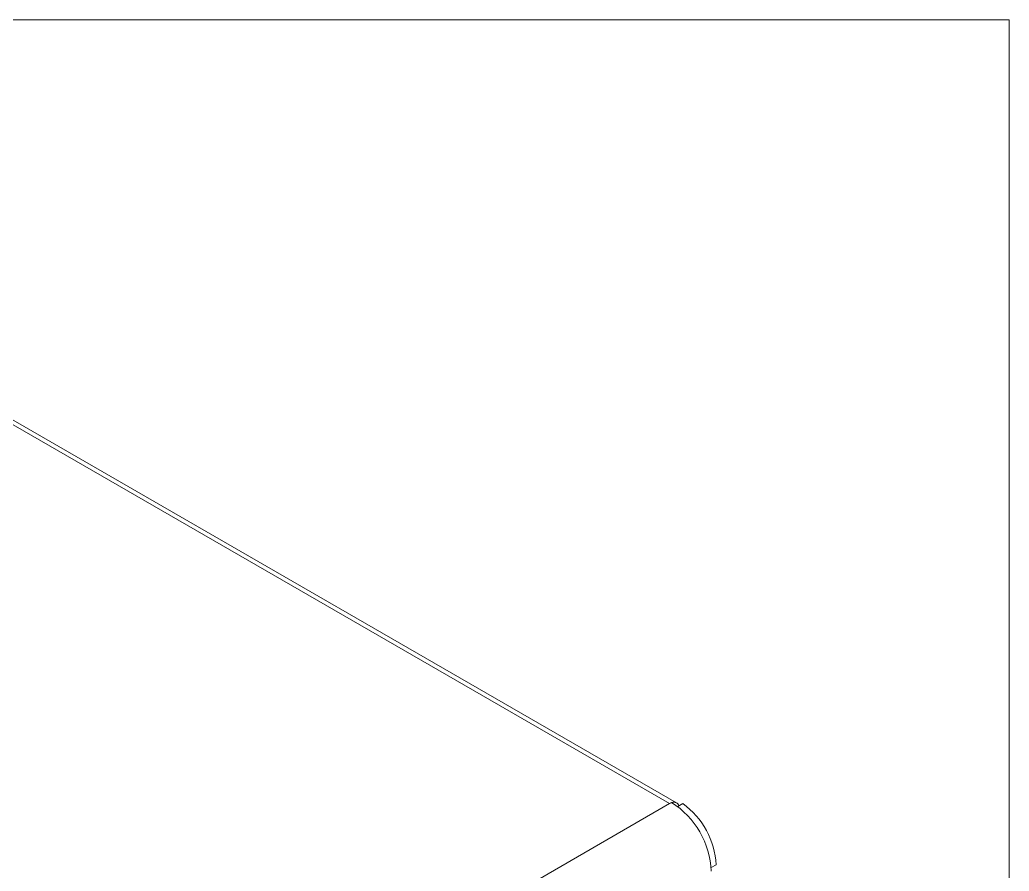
# Model space of a CAD drawing. Header units: millimetres. Extents: x 2 to 278, y 1 to 215.
# Drawn here: x 225.1 to 278, y 169.1 to 214.6 of the extents above; entities that cross this region are included whole.
import ezdxf

# ---------------------------------------------------------------- set-up
doc = ezdxf.new("R2010")
doc.units = ezdxf.units.MM

msp = doc.modelspace()

# ---------------------------------------------------------------- linework, layer by layer
at = {"color": 7, "linetype": 'Continuous', "lineweight": 18}
for p, q in [((1.579, 214.645), (277.989, 214.645)), ((277.989, 0.903), (277.989, 214.645)), ((259.842, 172.752), (216.355, 197.851)), ((260.217, 172.789), (216.729, 197.888)), ((260.549, 172.752), (260.276, 172.595)), ((262.324, 169.481), (262.063, 169.33))]:
    msp.add_line(p, q, dxfattribs=at)
at = {"color": 8, "linetype": 'Continuous', "lineweight": 18}
msp.add_line((227.876, 154.303), (259.842, 172.752), dxfattribs=at)
at = {"color": 144, "linetype": 'Continuous', "lineweight": 18}
msp.add_line((259.948, 172.813), (259.842, 172.752), dxfattribs=at)
msp.add_arc((260.146, 172.232), 0.603, 109.1683, 120.2816, dxfattribs=at)
at = {"color": 7, "linetype": 'Continuous', "lineweight": 18}
for centre, radius, start, end in [((257.487, 168.943), 4.586, 2.4503, 57.5497), ((260.068, 172.536), 0.29, 19.4024, 111.6838), ((258.046, 169.276), 4.283, 2.7493, 54.2498)]:
    msp.add_arc(centre, radius, start, end, dxfattribs=at)

doc.saveas('drawing.dxf')
